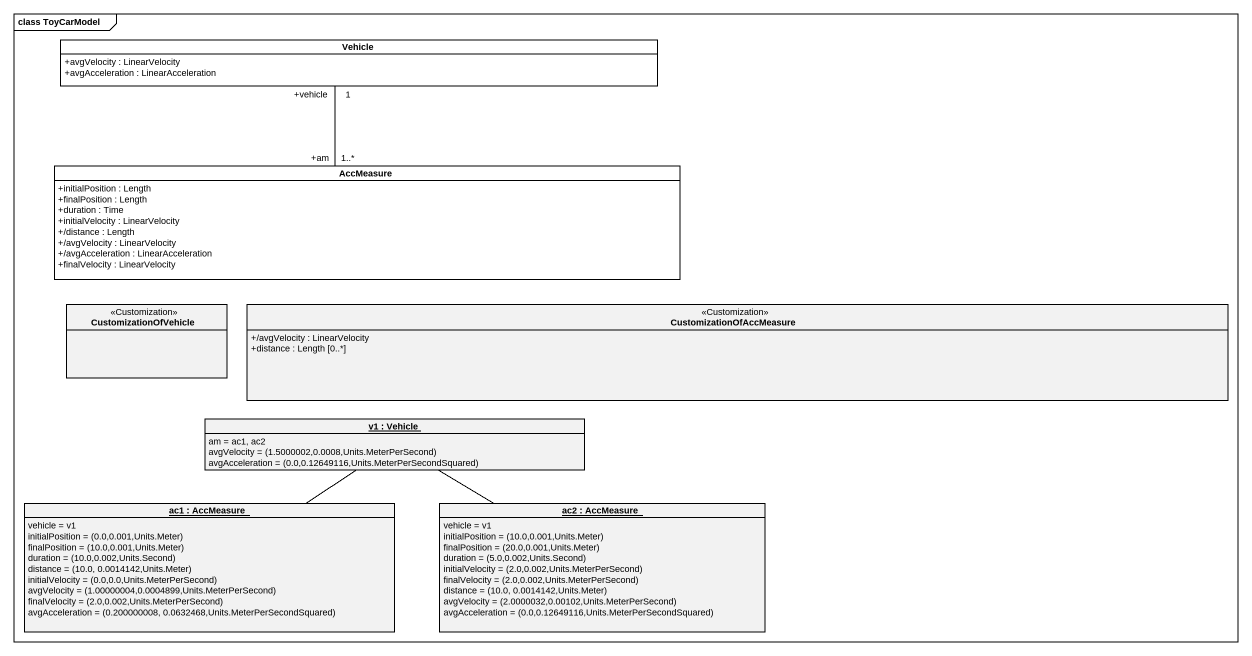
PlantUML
@startuml
mainframe class ToyCarModel
hide circle
hide empty members
skinparam classAttributeIconSize 0
class Vehicle #FFFFFF {
  +avgVelocity : LinearVelocity
  +avgAcceleration : LinearAcceleration
}
class AccMeasure #FFFFFF {
  +initialPosition : Length
  +finalPosition : Length
  +duration : Time
  +initialVelocity : LinearVelocity
  +/distance : Length
  +/avgVelocity : LinearVelocity
  +/avgAcceleration : LinearAcceleration
  +finalVelocity : LinearVelocity
}
class CustomizationOfVehicle <<Customization>>
class CustomizationOfAccMeasure <<Customization>> {
  +/avgVelocity : LinearVelocity
  +distance : Length [0..*]
}
object "v1 : Vehicle" as v1 {
  am = ac1, ac2
  avgVelocity = (1.5000002,0.0008,Units.MeterPerSecond)
  avgAcceleration = (0.0,0.12649116,Units.MeterPerSecondSquared)
}
object "ac1 : AccMeasure" as ac1 {
  vehicle = v1
  initialPosition = (0.0,0.001,Units.Meter)
  finalPosition = (10.0,0.001,Units.Meter)
  duration = (10.0,0.002,Units.Second)
  distance = (10.0, 0.0014142,Units.Meter)
  initialVelocity = (0.0,0.0,Units.MeterPerSecond)
  avgVelocity = (1.00000004,0.0004899,Units.MeterPerSecond)
  finalVelocity = (2.0,0.002,Units.MeterPerSecond)
  avgAcceleration = (0.200000008, 0.0632468,Units.MeterPerSecondSquared)
}
object "ac2 : AccMeasure" as ac2 {
  vehicle = v1
  initialPosition = (10.0,0.001,Units.Meter)
  finalPosition = (20.0,0.001,Units.Meter)
  duration = (5.0,0.002,Units.Second)
  initialVelocity = (2.0,0.002,Units.MeterPerSecond)
  finalVelocity = (2.0,0.002,Units.MeterPerSecond)
  distance = (10.0, 0.0014142,Units.Meter)
  avgVelocity = (2.0000032,0.00102,Units.MeterPerSecond)
  avgAcceleration = (0.0,0.12649116,Units.MeterPerSecondSquared)
}
Vehicle "+vehicle\n1" -- "+am\n1..*" AccMeasure
v1 -- ac1
v1 -right- ac2
@enduml
